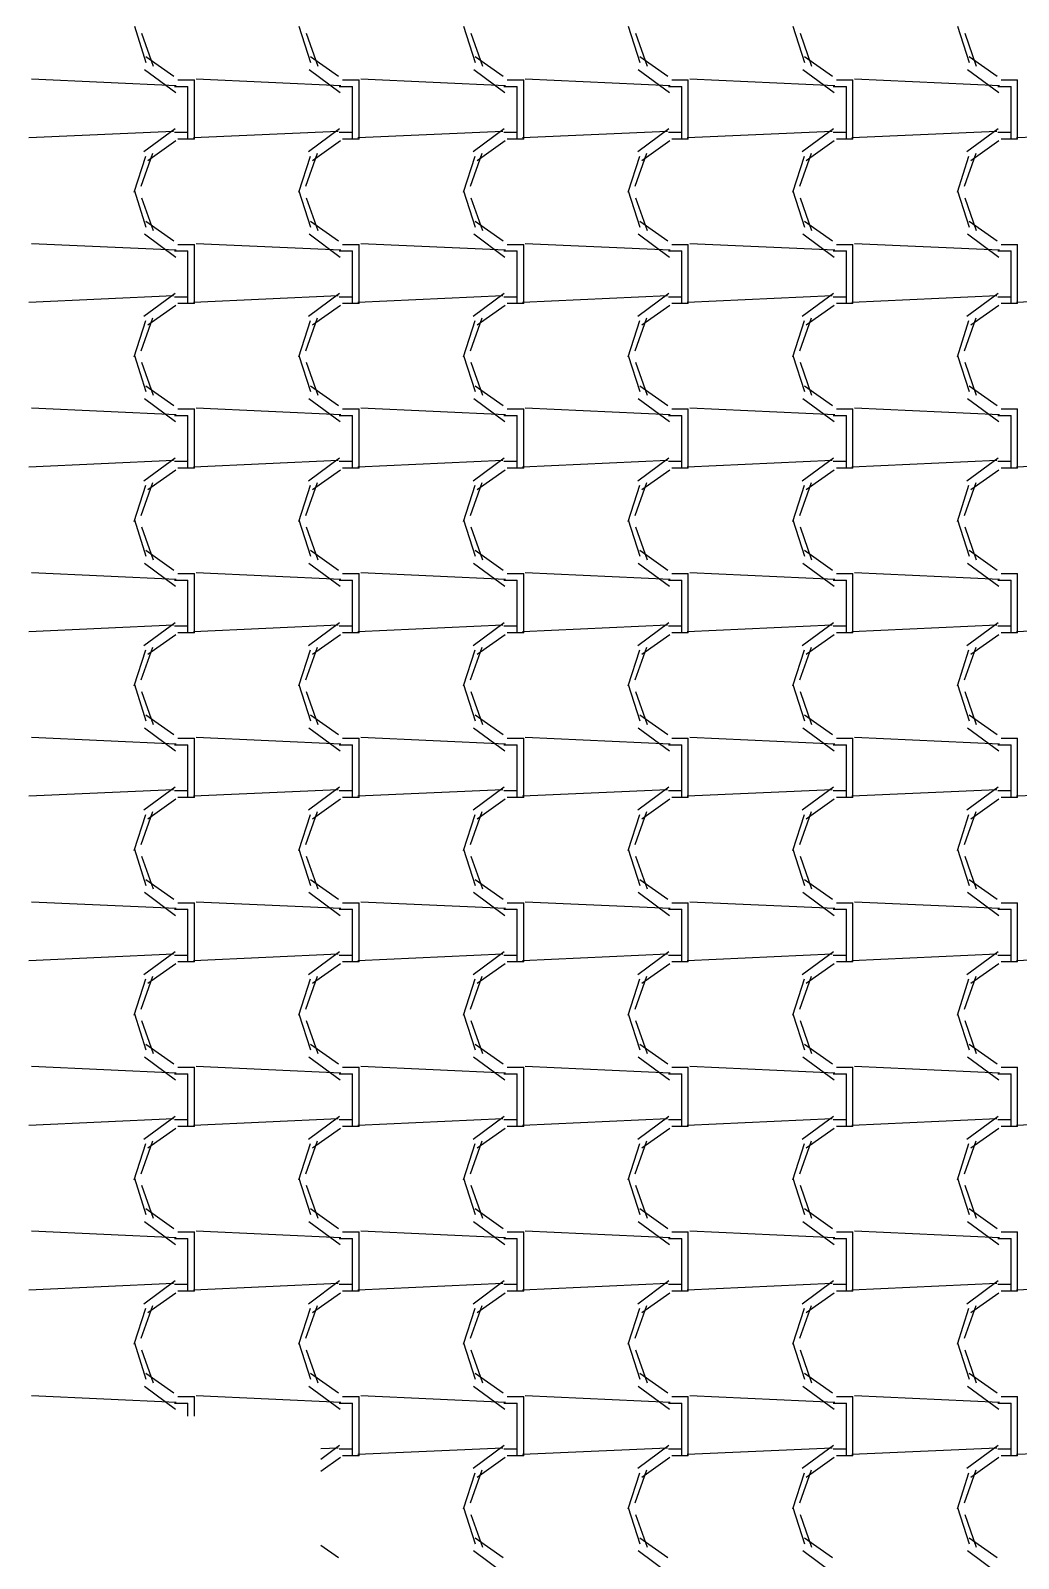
# Model space of a CAD drawing. Header units: millimetres. Extents: x -336 to -33, y -135 to 770.
# Drawn here: x -307.276 to -305.476, y 733.822 to 736.607 of the extents above; entities that cross this region are included whole.
import ezdxf

# ---------------------------------------------------------------- set-up
doc = ezdxf.new("R2010")
doc.units = ezdxf.units.MM
doc.header["$LTSCALE"] = 50
doc.header["$MEASUREMENT"] = 0
doc.layers.add('-HIDRO', color=8, linetype='CONTINUOUS')

msp = doc.modelspace()

# ---------------------------------------------------------------- linework, layer by layer
at = {"layer": '-HIDRO', "linetype": 'Continuous'}
for p, q in [((-307.0868, 736.6146), (-307.0658, 736.5486)), ((-306.7868, 736.6146), (-306.7658, 736.5486)), ((-306.4868, 736.6146), (-306.4658, 736.5486)), ((-306.1868, 736.6146), (-306.1658, 736.5486)), ((-305.8868, 736.6146), (-305.8658, 736.5486)), ((-305.5868, 736.6146), (-305.5658, 736.5486)), ((-307.0737, 736.602), (-307.0527, 736.542)), ((-306.7737, 736.602), (-306.7527, 736.542)), ((-306.4737, 736.602), (-306.4527, 736.542)), ((-306.1737, 736.602), (-306.1527, 736.542)), ((-305.8737, 736.602), (-305.8527, 736.542)), ((-305.5737, 736.602), (-305.5527, 736.542)), ((-307.0657, 736.5593), (-307.0147, 736.5233)), ((-306.7657, 736.5593), (-306.7147, 736.5233)), ((-306.4657, 736.5593), (-306.4147, 736.5233)), ((-306.1657, 736.5593), (-306.1147, 736.5233)), ((-305.8657, 736.5593), (-305.8147, 736.5233)), ((-305.5657, 736.5593), (-305.5147, 736.5233)), ((-307.0685, 736.5359), (-307.0115, 736.4939)), ((-306.7685, 736.5359), (-306.7115, 736.4939)), ((-306.4685, 736.5359), (-306.4115, 736.4939)), ((-306.1685, 736.5359), (-306.1115, 736.4939)), ((-305.8685, 736.5359), (-305.8115, 736.4939)), ((-305.5685, 736.5359), (-305.5115, 736.4939)), ((-307.0104, 736.5061), (-307.2744, 736.5181)), ((-307.0134, 736.5049), (-306.9894, 736.5049)), ((-307.0074, 736.5169), (-306.9774, 736.5169)), ((-306.9894, 736.4209), (-306.9894, 736.5049)), ((-306.9774, 736.4209), (-306.9774, 736.5169)), ((-306.7104, 736.5061), (-306.9744, 736.5181)), ((-306.7134, 736.5049), (-306.6894, 736.5049)), ((-306.7074, 736.5169), (-306.6774, 736.5169)), ((-306.6894, 736.4209), (-306.6894, 736.5049)), ((-306.6774, 736.4209), (-306.6774, 736.5169)), ((-306.4104, 736.5061), (-306.6744, 736.5181)), ((-306.4134, 736.5049), (-306.3894, 736.5049)), ((-306.4074, 736.5169), (-306.3774, 736.5169)), ((-306.3894, 736.4209), (-306.3894, 736.5049)), ((-306.3774, 736.4209), (-306.3774, 736.5169)), ((-306.1104, 736.5061), (-306.3744, 736.5181)), ((-306.1134, 736.5049), (-306.0894, 736.5049)), ((-306.1074, 736.5169), (-306.0774, 736.5169)), ((-306.0894, 736.4209), (-306.0894, 736.5049)), ((-306.0774, 736.4209), (-306.0774, 736.5169)), ((-305.8104, 736.5061), (-306.0744, 736.5181)), ((-305.8134, 736.5049), (-305.7894, 736.5049)), ((-305.8074, 736.5169), (-305.7774, 736.5169)), ((-305.7894, 736.4209), (-305.7894, 736.5049)), ((-305.7774, 736.4209), (-305.7774, 736.5169)), ((-305.5104, 736.5061), (-305.7744, 736.5181)), ((-305.5134, 736.5049), (-305.4894, 736.5049)), ((-305.5074, 736.5169), (-305.4774, 736.5169)), ((-305.4894, 736.4209), (-305.4894, 736.5049)), ((-305.4774, 736.4209), (-305.4774, 736.5169)), ((-307.0153, 736.4229), (-307.2793, 736.4109)), ((-307.0127, 736.4274), (-307.0697, 736.3854)), ((-306.9894, 736.4209), (-307.0134, 736.4209)), ((-306.9894, 736.4089), (-306.9894, 736.4209)), ((-306.7153, 736.4229), (-306.9793, 736.4109)), ((-306.9774, 736.4089), (-306.9774, 736.4209)), ((-306.7127, 736.4274), (-306.7697, 736.3854)), ((-306.6894, 736.4209), (-306.7134, 736.4209)), ((-306.6894, 736.4089), (-306.6894, 736.4209)), ((-306.4153, 736.4229), (-306.6793, 736.4109)), ((-306.6774, 736.4089), (-306.6774, 736.4209)), ((-306.4127, 736.4274), (-306.4697, 736.3854)), ((-306.3894, 736.4209), (-306.4134, 736.4209)), ((-306.3894, 736.4089), (-306.3894, 736.4209)), ((-306.1153, 736.4229), (-306.3793, 736.4109)), ((-306.3774, 736.4089), (-306.3774, 736.4209)), ((-306.1127, 736.4274), (-306.1697, 736.3854)), ((-306.0894, 736.4209), (-306.1134, 736.4209)), ((-306.0894, 736.4089), (-306.0894, 736.4209)), ((-305.8153, 736.4229), (-306.0793, 736.4109)), ((-306.0774, 736.4089), (-306.0774, 736.4209)), ((-305.8127, 736.4274), (-305.8697, 736.3854)), ((-305.7894, 736.4209), (-305.8134, 736.4209)), ((-305.7894, 736.4089), (-305.7894, 736.4209)), ((-305.5153, 736.4229), (-305.7793, 736.4109)), ((-305.7774, 736.4089), (-305.7774, 736.4209)), ((-305.5127, 736.4274), (-305.5697, 736.3854)), ((-305.4894, 736.4209), (-305.5134, 736.4209)), ((-305.4894, 736.4089), (-305.4894, 736.4209)), ((-305.2153, 736.4229), (-305.4793, 736.4109)), ((-305.4774, 736.4089), (-305.4774, 736.4209)), ((-307.0114, 736.4055), (-307.0624, 736.3695)), ((-306.9774, 736.4089), (-307.0074, 736.4089)), ((-306.7114, 736.4055), (-306.7624, 736.3695)), ((-306.6774, 736.4089), (-306.7074, 736.4089)), ((-306.4114, 736.4055), (-306.4624, 736.3695)), ((-306.3774, 736.4089), (-306.4074, 736.4089)), ((-306.1114, 736.4055), (-306.1624, 736.3695)), ((-306.0774, 736.4089), (-306.1074, 736.4089)), ((-305.8114, 736.4055), (-305.8624, 736.3695)), ((-305.7774, 736.4089), (-305.8074, 736.4089)), ((-305.5114, 736.4055), (-305.5624, 736.3695)), ((-305.4774, 736.4089), (-305.5074, 736.4089)), ((-307.0666, 736.3774), (-307.0876, 736.3114)), ((-307.0538, 736.3824), (-307.0748, 736.3224)), ((-306.7666, 736.3774), (-306.7876, 736.3114)), ((-306.7538, 736.3824), (-306.7748, 736.3224)), ((-306.4666, 736.3774), (-306.4876, 736.3114)), ((-306.4538, 736.3824), (-306.4748, 736.3224)), ((-306.1666, 736.3774), (-306.1876, 736.3114)), ((-306.1538, 736.3824), (-306.1748, 736.3224)), ((-305.8666, 736.3774), (-305.8876, 736.3114)), ((-305.8538, 736.3824), (-305.8748, 736.3224)), ((-305.5666, 736.3774), (-305.5876, 736.3114)), ((-305.5538, 736.3824), (-305.5748, 736.3224)), ((-307.0868, 736.3146), (-307.0658, 736.2486)), ((-306.7868, 736.3146), (-306.7658, 736.2486)), ((-306.4868, 736.3146), (-306.4658, 736.2486)), ((-306.1868, 736.3146), (-306.1658, 736.2486)), ((-305.8868, 736.3146), (-305.8658, 736.2486)), ((-305.5868, 736.3146), (-305.5658, 736.2486)), ((-307.0737, 736.302), (-307.0527, 736.242)), ((-306.7737, 736.302), (-306.7527, 736.242)), ((-306.4737, 736.302), (-306.4527, 736.242)), ((-306.1737, 736.302), (-306.1527, 736.242)), ((-305.8737, 736.302), (-305.8527, 736.242)), ((-305.5737, 736.302), (-305.5527, 736.242)), ((-307.0657, 736.2593), (-307.0147, 736.2233)), ((-306.7657, 736.2593), (-306.7147, 736.2233)), ((-306.4657, 736.2593), (-306.4147, 736.2233)), ((-306.1657, 736.2593), (-306.1147, 736.2233)), ((-305.8657, 736.2593), (-305.8147, 736.2233)), ((-305.5657, 736.2593), (-305.5147, 736.2233)), ((-307.0685, 736.2359), (-307.0115, 736.1939)), ((-306.7685, 736.2359), (-306.7115, 736.1939)), ((-306.4685, 736.2359), (-306.4115, 736.1939)), ((-306.1685, 736.2359), (-306.1115, 736.1939)), ((-305.8685, 736.2359), (-305.8115, 736.1939)), ((-305.5685, 736.2359), (-305.5115, 736.1939)), ((-307.0104, 736.2061), (-307.2744, 736.2181)), ((-307.0134, 736.2049), (-306.9894, 736.2049)), ((-307.0074, 736.2169), (-306.9774, 736.2169)), ((-306.9894, 736.1209), (-306.9894, 736.2049)), ((-306.9774, 736.1209), (-306.9774, 736.2169)), ((-306.7104, 736.2061), (-306.9744, 736.2181)), ((-306.7134, 736.2049), (-306.6894, 736.2049)), ((-306.7074, 736.2169), (-306.6774, 736.2169)), ((-306.6894, 736.1209), (-306.6894, 736.2049)), ((-306.6774, 736.1209), (-306.6774, 736.2169)), ((-306.4104, 736.2061), (-306.6744, 736.2181)), ((-306.4134, 736.2049), (-306.3894, 736.2049)), ((-306.4074, 736.2169), (-306.3774, 736.2169)), ((-306.3894, 736.1209), (-306.3894, 736.2049)), ((-306.3774, 736.1209), (-306.3774, 736.2169)), ((-306.1104, 736.2061), (-306.3744, 736.2181)), ((-306.1134, 736.2049), (-306.0894, 736.2049)), ((-306.1074, 736.2169), (-306.0774, 736.2169)), ((-306.0894, 736.1209), (-306.0894, 736.2049)), ((-306.0774, 736.1209), (-306.0774, 736.2169)), ((-305.8104, 736.2061), (-306.0744, 736.2181)), ((-305.8134, 736.2049), (-305.7894, 736.2049)), ((-305.8074, 736.2169), (-305.7774, 736.2169)), ((-305.7894, 736.1209), (-305.7894, 736.2049)), ((-305.7774, 736.1209), (-305.7774, 736.2169)), ((-305.5104, 736.2061), (-305.7744, 736.2181)), ((-305.5134, 736.2049), (-305.4894, 736.2049)), ((-305.5074, 736.2169), (-305.4774, 736.2169)), ((-305.4894, 736.1209), (-305.4894, 736.2049)), ((-305.4774, 736.1209), (-305.4774, 736.2169)), ((-307.0153, 736.1229), (-307.2793, 736.1109)), ((-307.0127, 736.1274), (-307.0697, 736.0854)), ((-306.9894, 736.1209), (-307.0134, 736.1209)), ((-306.9774, 736.1089), (-307.0074, 736.1089)), ((-306.9894, 736.1089), (-306.9894, 736.1209)), ((-306.7153, 736.1229), (-306.9793, 736.1109)), ((-306.9774, 736.1089), (-306.9774, 736.1209)), ((-306.7127, 736.1274), (-306.7697, 736.0854)), ((-306.6894, 736.1209), (-306.7134, 736.1209)), ((-306.6774, 736.1089), (-306.7074, 736.1089)), ((-306.6894, 736.1089), (-306.6894, 736.1209)), ((-306.4153, 736.1229), (-306.6793, 736.1109)), ((-306.6774, 736.1089), (-306.6774, 736.1209)), ((-306.4127, 736.1274), (-306.4697, 736.0854)), ((-306.3894, 736.1209), (-306.4134, 736.1209)), ((-306.3774, 736.1089), (-306.4074, 736.1089)), ((-306.3894, 736.1089), (-306.3894, 736.1209)), ((-306.1153, 736.1229), (-306.3793, 736.1109)), ((-306.3774, 736.1089), (-306.3774, 736.1209)), ((-306.1127, 736.1274), (-306.1697, 736.0854)), ((-306.0894, 736.1209), (-306.1134, 736.1209)), ((-306.0774, 736.1089), (-306.1074, 736.1089)), ((-306.0894, 736.1089), (-306.0894, 736.1209)), ((-305.8153, 736.1229), (-306.0793, 736.1109)), ((-306.0774, 736.1089), (-306.0774, 736.1209)), ((-305.8127, 736.1274), (-305.8697, 736.0854)), ((-305.7894, 736.1209), (-305.8134, 736.1209)), ((-305.7774, 736.1089), (-305.8074, 736.1089)), ((-305.7894, 736.1089), (-305.7894, 736.1209)), ((-305.5153, 736.1229), (-305.7793, 736.1109)), ((-305.7774, 736.1089), (-305.7774, 736.1209)), ((-305.5127, 736.1274), (-305.5697, 736.0854)), ((-305.4894, 736.1209), (-305.5134, 736.1209)), ((-305.4774, 736.1089), (-305.5074, 736.1089)), ((-305.4894, 736.1089), (-305.4894, 736.1209)), ((-305.2153, 736.1229), (-305.4793, 736.1109)), ((-305.4774, 736.1089), (-305.4774, 736.1209)), ((-307.0538, 736.0824), (-307.0748, 736.0224)), ((-307.0114, 736.1055), (-307.0624, 736.0695)), ((-306.7538, 736.0824), (-306.7748, 736.0224)), ((-306.7114, 736.1055), (-306.7624, 736.0695)), ((-306.4538, 736.0824), (-306.4748, 736.0224)), ((-306.4114, 736.1055), (-306.4624, 736.0695)), ((-306.1538, 736.0824), (-306.1748, 736.0224)), ((-306.1114, 736.1055), (-306.1624, 736.0695)), ((-305.8538, 736.0824), (-305.8748, 736.0224)), ((-305.8114, 736.1055), (-305.8624, 736.0695)), ((-305.5538, 736.0824), (-305.5748, 736.0224)), ((-305.5114, 736.1055), (-305.5624, 736.0695)), ((-307.0666, 736.0774), (-307.0876, 736.0114)), ((-306.7666, 736.0774), (-306.7876, 736.0114)), ((-306.4666, 736.0774), (-306.4876, 736.0114)), ((-306.1666, 736.0774), (-306.1876, 736.0114)), ((-305.8666, 736.0774), (-305.8876, 736.0114)), ((-305.5666, 736.0774), (-305.5876, 736.0114)), ((-307.0868, 736.0146), (-307.0658, 735.9486)), ((-307.0737, 736.002), (-307.0527, 735.942)), ((-306.7868, 736.0146), (-306.7658, 735.9486)), ((-306.7737, 736.002), (-306.7527, 735.942)), ((-306.4868, 736.0146), (-306.4658, 735.9486)), ((-306.4737, 736.002), (-306.4527, 735.942)), ((-306.1868, 736.0146), (-306.1658, 735.9486)), ((-306.1737, 736.002), (-306.1527, 735.942)), ((-305.8868, 736.0146), (-305.8658, 735.9486)), ((-305.8737, 736.002), (-305.8527, 735.942)), ((-305.5868, 736.0146), (-305.5658, 735.9486)), ((-305.5737, 736.002), (-305.5527, 735.942)), ((-307.0657, 735.9593), (-307.0147, 735.9233)), ((-306.7657, 735.9593), (-306.7147, 735.9233)), ((-306.4657, 735.9593), (-306.4147, 735.9233)), ((-306.1657, 735.9593), (-306.1147, 735.9233)), ((-305.8657, 735.9593), (-305.8147, 735.9233)), ((-305.5657, 735.9593), (-305.5147, 735.9233)), ((-307.0104, 735.9061), (-307.2744, 735.9181)), ((-307.0686, 735.9359), (-307.0116, 735.8939)), ((-307.0074, 735.9169), (-306.9774, 735.9169)), ((-306.9774, 735.8209), (-306.9774, 735.9169)), ((-306.7104, 735.9061), (-306.9744, 735.9181)), ((-306.7686, 735.9359), (-306.7116, 735.8939)), ((-306.7074, 735.9169), (-306.6774, 735.9169)), ((-306.6774, 735.8209), (-306.6774, 735.9169)), ((-306.4104, 735.9061), (-306.6744, 735.9181)), ((-306.4685, 735.9359), (-306.4115, 735.8939)), ((-306.4074, 735.9169), (-306.3774, 735.9169)), ((-306.3774, 735.8209), (-306.3774, 735.9169)), ((-306.1104, 735.9061), (-306.3744, 735.9181)), ((-306.1685, 735.9359), (-306.1115, 735.8939)), ((-306.1074, 735.9169), (-306.0774, 735.9169)), ((-306.0774, 735.8209), (-306.0774, 735.9169)), ((-305.8104, 735.9061), (-306.0744, 735.9181)), ((-305.8685, 735.9359), (-305.8115, 735.8939)), ((-305.8074, 735.9169), (-305.7774, 735.9169)), ((-305.7774, 735.8209), (-305.7774, 735.9169)), ((-305.5104, 735.9061), (-305.7744, 735.9181)), ((-305.5685, 735.9359), (-305.5115, 735.8939)), ((-305.5074, 735.9169), (-305.4774, 735.9169)), ((-305.4774, 735.8209), (-305.4774, 735.9169)), ((-307.0134, 735.9049), (-306.9894, 735.9049)), ((-306.9894, 735.8209), (-306.9894, 735.9049)), ((-306.7134, 735.9049), (-306.6894, 735.9049)), ((-306.6894, 735.8209), (-306.6894, 735.9049)), ((-306.4134, 735.9049), (-306.3894, 735.9049)), ((-306.3894, 735.8209), (-306.3894, 735.9049)), ((-306.1134, 735.9049), (-306.0894, 735.9049)), ((-306.0894, 735.8209), (-306.0894, 735.9049)), ((-305.8134, 735.9049), (-305.7894, 735.9049)), ((-305.7894, 735.8209), (-305.7894, 735.9049)), ((-305.5134, 735.9049), (-305.4894, 735.9049)), ((-305.4894, 735.8209), (-305.4894, 735.9049)), ((-307.0153, 735.8229), (-307.2793, 735.8109)), ((-307.0127, 735.8274), (-307.0697, 735.7854)), ((-307.0114, 735.8055), (-307.0624, 735.7695)), ((-306.9894, 735.8209), (-307.0134, 735.8209)), ((-306.9774, 735.8089), (-307.0074, 735.8089)), ((-306.9894, 735.8089), (-306.9894, 735.8209)), ((-306.7153, 735.8229), (-306.9793, 735.8109)), ((-306.9774, 735.8089), (-306.9774, 735.8209)), ((-306.7127, 735.8274), (-306.7697, 735.7854)), ((-306.7114, 735.8055), (-306.7624, 735.7695)), ((-306.6894, 735.8209), (-306.7134, 735.8209)), ((-306.6774, 735.8089), (-306.7074, 735.8089)), ((-306.6894, 735.8089), (-306.6894, 735.8209)), ((-306.4153, 735.8229), (-306.6793, 735.8109)), ((-306.6774, 735.8089), (-306.6774, 735.8209)), ((-306.4127, 735.8274), (-306.4697, 735.7854)), ((-306.4114, 735.8055), (-306.4624, 735.7695)), ((-306.3894, 735.8209), (-306.4134, 735.8209)), ((-306.3774, 735.8089), (-306.4074, 735.8089)), ((-306.3894, 735.8089), (-306.3894, 735.8209)), ((-306.1153, 735.8229), (-306.3793, 735.8109)), ((-306.3774, 735.8089), (-306.3774, 735.8209)), ((-306.1127, 735.8274), (-306.1697, 735.7854)), ((-306.1114, 735.8055), (-306.1624, 735.7695)), ((-306.0894, 735.8209), (-306.1134, 735.8209)), ((-306.0774, 735.8089), (-306.1074, 735.8089)), ((-306.0894, 735.8089), (-306.0894, 735.8209)), ((-305.8153, 735.8229), (-306.0793, 735.8109)), ((-306.0774, 735.8089), (-306.0774, 735.8209)), ((-305.8127, 735.8274), (-305.8697, 735.7854)), ((-305.8114, 735.8055), (-305.8624, 735.7695)), ((-305.7894, 735.8209), (-305.8134, 735.8209)), ((-305.7774, 735.8089), (-305.8074, 735.8089)), ((-305.7894, 735.8089), (-305.7894, 735.8209)), ((-305.5153, 735.8229), (-305.7793, 735.8109)), ((-305.7774, 735.8089), (-305.7774, 735.8209)), ((-305.5127, 735.8274), (-305.5697, 735.7854)), ((-305.5114, 735.8055), (-305.5624, 735.7695)), ((-305.4894, 735.8209), (-305.5134, 735.8209)), ((-305.4774, 735.8089), (-305.5074, 735.8089)), ((-305.4894, 735.8089), (-305.4894, 735.8209)), ((-305.2153, 735.8229), (-305.4793, 735.8109)), ((-305.4774, 735.8089), (-305.4774, 735.8209)), ((-307.0666, 735.7774), (-307.0876, 735.7114)), ((-307.0538, 735.7824), (-307.0748, 735.7224)), ((-306.7666, 735.7774), (-306.7876, 735.7114)), ((-306.7538, 735.7824), (-306.7748, 735.7224)), ((-306.4666, 735.7774), (-306.4876, 735.7114)), ((-306.4538, 735.7824), (-306.4748, 735.7224)), ((-306.1666, 735.7774), (-306.1876, 735.7114)), ((-306.1538, 735.7824), (-306.1748, 735.7224)), ((-305.8666, 735.7774), (-305.8876, 735.7114)), ((-305.8538, 735.7824), (-305.8748, 735.7224)), ((-305.5666, 735.7774), (-305.5876, 735.7114)), ((-305.5538, 735.7824), (-305.5748, 735.7224)), ((-307.0868, 735.7146), (-307.0658, 735.6486)), ((-307.0737, 735.702), (-307.0527, 735.642)), ((-306.7868, 735.7146), (-306.7658, 735.6486)), ((-306.7737, 735.702), (-306.7527, 735.642)), ((-306.4868, 735.7146), (-306.4658, 735.6486)), ((-306.4737, 735.702), (-306.4527, 735.642)), ((-306.1868, 735.7146), (-306.1658, 735.6486)), ((-306.1737, 735.702), (-306.1527, 735.642)), ((-305.8868, 735.7146), (-305.8658, 735.6486)), ((-305.8737, 735.702), (-305.8527, 735.642)), ((-305.5868, 735.7146), (-305.5658, 735.6486)), ((-305.5737, 735.702), (-305.5527, 735.642)), ((-307.0686, 735.6359), (-307.0116, 735.5939)), ((-307.0657, 735.6593), (-307.0147, 735.6233)), ((-306.7686, 735.6359), (-306.7116, 735.5939)), ((-306.7657, 735.6593), (-306.7147, 735.6233)), ((-306.4686, 735.6359), (-306.4116, 735.5939)), ((-306.4657, 735.6593), (-306.4147, 735.6233)), ((-306.1686, 735.6359), (-306.1116, 735.5939)), ((-306.1657, 735.6593), (-306.1147, 735.6233)), ((-305.8686, 735.6359), (-305.8116, 735.5939)), ((-305.8657, 735.6593), (-305.8147, 735.6233)), ((-305.5686, 735.6359), (-305.5116, 735.5939)), ((-305.5657, 735.6593), (-305.5147, 735.6233)), ((-307.0104, 735.6061), (-307.2744, 735.6181)), ((-307.0074, 735.6169), (-306.9774, 735.6169)), ((-306.9774, 735.5209), (-306.9774, 735.6169)), ((-306.7104, 735.6061), (-306.9744, 735.6181)), ((-306.7074, 735.6169), (-306.6774, 735.6169)), ((-306.6774, 735.5209), (-306.6774, 735.6169)), ((-306.4104, 735.6061), (-306.6744, 735.6181)), ((-306.4074, 735.6169), (-306.3774, 735.6169)), ((-306.3774, 735.5209), (-306.3774, 735.6169)), ((-306.1104, 735.6061), (-306.3744, 735.6181)), ((-306.1074, 735.6169), (-306.0774, 735.6169)), ((-306.0774, 735.5209), (-306.0774, 735.6169)), ((-305.8104, 735.6061), (-306.0744, 735.6181)), ((-305.8074, 735.6169), (-305.7774, 735.6169)), ((-305.7774, 735.5209), (-305.7774, 735.6169)), ((-305.5104, 735.6061), (-305.7744, 735.6181)), ((-305.5074, 735.6169), (-305.4774, 735.6169)), ((-305.4774, 735.5209), (-305.4774, 735.6169)), ((-307.0134, 735.6049), (-306.9894, 735.6049)), ((-306.9894, 735.5209), (-306.9894, 735.6049)), ((-306.7134, 735.6049), (-306.6894, 735.6049)), ((-306.6894, 735.5209), (-306.6894, 735.6049)), ((-306.4134, 735.6049), (-306.3894, 735.6049)), ((-306.3894, 735.5209), (-306.3894, 735.6049)), ((-306.1134, 735.6049), (-306.0894, 735.6049)), ((-306.0894, 735.5209), (-306.0894, 735.6049)), ((-305.8134, 735.6049), (-305.7894, 735.6049)), ((-305.7894, 735.5209), (-305.7894, 735.6049)), ((-305.5134, 735.6049), (-305.4894, 735.6049)), ((-305.4894, 735.5209), (-305.4894, 735.6049)), ((-307.0127, 735.5274), (-307.0697, 735.4854)), ((-306.7127, 735.5274), (-306.7697, 735.4854)), ((-306.4127, 735.5274), (-306.4697, 735.4854)), ((-306.1127, 735.5274), (-306.1697, 735.4854)), ((-305.8127, 735.5274), (-305.8697, 735.4854)), ((-305.5127, 735.5274), (-305.5697, 735.4854)), ((-307.0153, 735.5229), (-307.2793, 735.5109)), ((-307.0114, 735.5055), (-307.0624, 735.4695)), ((-306.9894, 735.5209), (-307.0134, 735.5209)), ((-306.9774, 735.5089), (-307.0074, 735.5089)), ((-306.9894, 735.5089), (-306.9894, 735.5209)), ((-306.7153, 735.5229), (-306.9793, 735.5109)), ((-306.9774, 735.5089), (-306.9774, 735.5209)), ((-306.7114, 735.5055), (-306.7624, 735.4695)), ((-306.6894, 735.5209), (-306.7134, 735.5209)), ((-306.6774, 735.5089), (-306.7074, 735.5089)), ((-306.6894, 735.5089), (-306.6894, 735.5209)), ((-306.4153, 735.5229), (-306.6793, 735.5109)), ((-306.6774, 735.5089), (-306.6774, 735.5209)), ((-306.4114, 735.5055), (-306.4624, 735.4695)), ((-306.3894, 735.5209), (-306.4134, 735.5209)), ((-306.3774, 735.5089), (-306.4074, 735.5089)), ((-306.3894, 735.5089), (-306.3894, 735.5209)), ((-306.1153, 735.5229), (-306.3793, 735.5109)), ((-306.3774, 735.5089), (-306.3774, 735.5209)), ((-306.1114, 735.5055), (-306.1624, 735.4695)), ((-306.0894, 735.5209), (-306.1134, 735.5209)), ((-306.0774, 735.5089), (-306.1074, 735.5089)), ((-306.0894, 735.5089), (-306.0894, 735.5209)), ((-305.8153, 735.5229), (-306.0793, 735.5109)), ((-306.0774, 735.5089), (-306.0774, 735.5209)), ((-305.8114, 735.5055), (-305.8624, 735.4695)), ((-305.7894, 735.5209), (-305.8134, 735.5209)), ((-305.7774, 735.5089), (-305.8074, 735.5089)), ((-305.7894, 735.5089), (-305.7894, 735.5209)), ((-305.5153, 735.5229), (-305.7793, 735.5109)), ((-305.7774, 735.5089), (-305.7774, 735.5209)), ((-305.5114, 735.5055), (-305.5624, 735.4695)), ((-305.4894, 735.5209), (-305.5134, 735.5209)), ((-305.4774, 735.5089), (-305.5074, 735.5089)), ((-305.4894, 735.5089), (-305.4894, 735.5209)), ((-305.2153, 735.5229), (-305.4793, 735.5109)), ((-305.4774, 735.5089), (-305.4774, 735.5209)), ((-307.0666, 735.4774), (-307.0876, 735.4114)), ((-307.0538, 735.4824), (-307.0748, 735.4224)), ((-306.7666, 735.4774), (-306.7876, 735.4114)), ((-306.7538, 735.4824), (-306.7748, 735.4224)), ((-306.4666, 735.4774), (-306.4876, 735.4114)), ((-306.4538, 735.4824), (-306.4748, 735.4224)), ((-306.1666, 735.4774), (-306.1876, 735.4114)), ((-306.1538, 735.4824), (-306.1748, 735.4224)), ((-305.8666, 735.4774), (-305.8876, 735.4114)), ((-305.8538, 735.4824), (-305.8748, 735.4224)), ((-305.5666, 735.4774), (-305.5876, 735.4114)), ((-305.5538, 735.4824), (-305.5748, 735.4224)), ((-307.0868, 735.4146), (-307.0658, 735.3486)), ((-306.7868, 735.4146), (-306.7658, 735.3486)), ((-306.4868, 735.4146), (-306.4658, 735.3486)), ((-306.1868, 735.4146), (-306.1658, 735.3486)), ((-305.8868, 735.4146), (-305.8658, 735.3486)), ((-305.5868, 735.4146), (-305.5658, 735.3486)), ((-307.0737, 735.402), (-307.0527, 735.342)), ((-306.7737, 735.402), (-306.7527, 735.342)), ((-306.4737, 735.402), (-306.4527, 735.342)), ((-306.1737, 735.402), (-306.1527, 735.342)), ((-305.8737, 735.402), (-305.8527, 735.342)), ((-305.5737, 735.402), (-305.5527, 735.342)), ((-307.0657, 735.3593), (-307.0147, 735.3233)), ((-306.7657, 735.3593), (-306.7147, 735.3233)), ((-306.4657, 735.3593), (-306.4147, 735.3233)), ((-306.1657, 735.3593), (-306.1147, 735.3233)), ((-305.8657, 735.3593), (-305.8147, 735.3233)), ((-305.5657, 735.3593), (-305.5147, 735.3233)), ((-307.0686, 735.3359), (-307.0116, 735.2939)), ((-306.7686, 735.3359), (-306.7116, 735.2939)), ((-306.4686, 735.3359), (-306.4116, 735.2939)), ((-306.1686, 735.3359), (-306.1116, 735.2939)), ((-305.8686, 735.3359), (-305.8116, 735.2939)), ((-305.5686, 735.3359), (-305.5116, 735.2939)), ((-307.0104, 735.3061), (-307.2744, 735.3181)), ((-307.0134, 735.3049), (-306.9894, 735.3049)), ((-307.0074, 735.3169), (-306.9774, 735.3169)), ((-306.9894, 735.2209), (-306.9894, 735.3049)), ((-306.9774, 735.2209), (-306.9774, 735.3169)), ((-306.7104, 735.3061), (-306.9744, 735.3181)), ((-306.7134, 735.3049), (-306.6894, 735.3049)), ((-306.7074, 735.3169), (-306.6774, 735.3169)), ((-306.6894, 735.2209), (-306.6894, 735.3049)), ((-306.6774, 735.2209), (-306.6774, 735.3169)), ((-306.4104, 735.3061), (-306.6744, 735.3181)), ((-306.4134, 735.3049), (-306.3894, 735.3049)), ((-306.4074, 735.3169), (-306.3774, 735.3169)), ((-306.3894, 735.2209), (-306.3894, 735.3049)), ((-306.3774, 735.2209), (-306.3774, 735.3169)), ((-306.1104, 735.3061), (-306.3744, 735.3181)), ((-306.1134, 735.3049), (-306.0894, 735.3049)), ((-306.1074, 735.3169), (-306.0774, 735.3169)), ((-306.0894, 735.2209), (-306.0894, 735.3049)), ((-306.0774, 735.2209), (-306.0774, 735.3169)), ((-305.8104, 735.3061), (-306.0744, 735.3181)), ((-305.8134, 735.3049), (-305.7894, 735.3049)), ((-305.8074, 735.3169), (-305.7774, 735.3169)), ((-305.7894, 735.2209), (-305.7894, 735.3049)), ((-305.7774, 735.2209), (-305.7774, 735.3169)), ((-305.5104, 735.3061), (-305.7744, 735.3181)), ((-305.5134, 735.3049), (-305.4894, 735.3049)), ((-305.5074, 735.3169), (-305.4774, 735.3169)), ((-305.4894, 735.2209), (-305.4894, 735.3049)), ((-305.4774, 735.2209), (-305.4774, 735.3169)), ((-307.0153, 735.2229), (-307.2793, 735.2109)), ((-307.0127, 735.2274), (-307.0697, 735.1854)), ((-306.9894, 735.2209), (-307.0134, 735.2209)), ((-306.9894, 735.2089), (-306.9894, 735.2209)), ((-306.7153, 735.2229), (-306.9793, 735.2109)), ((-306.9774, 735.2089), (-306.9774, 735.2209)), ((-306.7127, 735.2274), (-306.7697, 735.1854)), ((-306.6894, 735.2209), (-306.7134, 735.2209)), ((-306.6894, 735.2089), (-306.6894, 735.2209)), ((-306.4153, 735.2229), (-306.6793, 735.2109)), ((-306.6774, 735.2089), (-306.6774, 735.2209)), ((-306.4127, 735.2274), (-306.4697, 735.1854)), ((-306.3894, 735.2209), (-306.4134, 735.2209)), ((-306.3894, 735.2089), (-306.3894, 735.2209)), ((-306.1153, 735.2229), (-306.3793, 735.2109)), ((-306.3774, 735.2089), (-306.3774, 735.2209)), ((-306.1127, 735.2274), (-306.1697, 735.1854)), ((-306.0894, 735.2209), (-306.1134, 735.2209)), ((-306.0894, 735.2089), (-306.0894, 735.2209)), ((-305.8153, 735.2229), (-306.0793, 735.2109)), ((-306.0774, 735.2089), (-306.0774, 735.2209)), ((-305.8127, 735.2274), (-305.8697, 735.1854)), ((-305.7894, 735.2209), (-305.8134, 735.2209)), ((-305.7894, 735.2089), (-305.7894, 735.2209)), ((-305.5153, 735.2229), (-305.7793, 735.2109)), ((-305.7774, 735.2089), (-305.7774, 735.2209)), ((-305.5127, 735.2274), (-305.5697, 735.1854)), ((-305.4894, 735.2209), (-305.5134, 735.2209)), ((-305.4894, 735.2089), (-305.4894, 735.2209)), ((-305.2153, 735.2229), (-305.4793, 735.2109)), ((-305.4774, 735.2089), (-305.4774, 735.2209)), ((-307.0114, 735.2055), (-307.0624, 735.1695)), ((-306.9774, 735.2089), (-307.0074, 735.2089)), ((-306.7114, 735.2055), (-306.7624, 735.1695)), ((-306.6774, 735.2089), (-306.7074, 735.2089)), ((-306.4114, 735.2055), (-306.4624, 735.1695)), ((-306.3774, 735.2089), (-306.4074, 735.2089)), ((-306.1114, 735.2055), (-306.1624, 735.1695)), ((-306.0774, 735.2089), (-306.1074, 735.2089)), ((-305.8114, 735.2055), (-305.8624, 735.1695)), ((-305.7774, 735.2089), (-305.8074, 735.2089)), ((-305.5114, 735.2055), (-305.5624, 735.1695)), ((-305.4774, 735.2089), (-305.5074, 735.2089)), ((-307.0666, 735.1774), (-307.0876, 735.1114)), ((-307.0538, 735.1824), (-307.0748, 735.1224)), ((-306.7666, 735.1774), (-306.7876, 735.1114)), ((-306.7538, 735.1824), (-306.7748, 735.1224)), ((-306.4666, 735.1774), (-306.4876, 735.1114)), ((-306.4538, 735.1824), (-306.4748, 735.1224)), ((-306.1666, 735.1774), (-306.1876, 735.1114)), ((-306.1538, 735.1824), (-306.1748, 735.1224)), ((-305.8666, 735.1774), (-305.8876, 735.1114)), ((-305.8538, 735.1824), (-305.8748, 735.1224)), ((-305.5666, 735.1774), (-305.5876, 735.1114)), ((-305.5538, 735.1824), (-305.5748, 735.1224)), ((-307.0868, 735.1146), (-307.0658, 735.0486)), ((-306.7868, 735.1146), (-306.7658, 735.0486)), ((-306.4868, 735.1146), (-306.4658, 735.0486)), ((-306.1868, 735.1146), (-306.1658, 735.0486)), ((-305.8868, 735.1146), (-305.8658, 735.0486)), ((-305.5868, 735.1146), (-305.5658, 735.0486)), ((-307.0737, 735.102), (-307.0527, 735.042)), ((-306.7737, 735.102), (-306.7527, 735.042)), ((-306.4737, 735.102), (-306.4527, 735.042)), ((-306.1737, 735.102), (-306.1527, 735.042)), ((-305.8737, 735.102), (-305.8527, 735.042)), ((-305.5737, 735.102), (-305.5527, 735.042)), ((-307.0657, 735.0593), (-307.0147, 735.0233)), ((-306.7657, 735.0593), (-306.7147, 735.0233)), ((-306.4657, 735.0593), (-306.4147, 735.0233)), ((-306.1657, 735.0593), (-306.1147, 735.0233)), ((-305.8657, 735.0593), (-305.8147, 735.0233)), ((-305.5657, 735.0593), (-305.5147, 735.0233)), ((-307.0686, 735.0359), (-307.0116, 734.9939)), ((-306.7686, 735.0359), (-306.7116, 734.9939)), ((-306.4686, 735.0359), (-306.4116, 734.9939)), ((-306.1686, 735.0359), (-306.1116, 734.9939)), ((-305.8686, 735.0359), (-305.8116, 734.9939)), ((-305.5686, 735.0359), (-305.5116, 734.9939)), ((-307.0104, 735.0061), (-307.2744, 735.0181)), ((-307.0134, 735.0049), (-306.9894, 735.0049)), ((-307.0074, 735.0169), (-306.9774, 735.0169)), ((-306.9894, 734.9209), (-306.9894, 735.0049)), ((-306.9774, 734.9209), (-306.9774, 735.0169)), ((-306.7104, 735.0061), (-306.9744, 735.0181)), ((-306.7134, 735.0049), (-306.6894, 735.0049)), ((-306.7074, 735.0169), (-306.6774, 735.0169)), ((-306.6894, 734.9209), (-306.6894, 735.0049)), ((-306.6774, 734.9209), (-306.6774, 735.0169)), ((-306.4104, 735.0061), (-306.6744, 735.0181)), ((-306.4134, 735.0049), (-306.3894, 735.0049)), ((-306.4074, 735.0169), (-306.3774, 735.0169)), ((-306.3894, 734.9209), (-306.3894, 735.0049)), ((-306.3774, 734.9209), (-306.3774, 735.0169)), ((-306.1104, 735.0061), (-306.3744, 735.0181)), ((-306.1134, 735.0049), (-306.0894, 735.0049)), ((-306.1074, 735.0169), (-306.0774, 735.0169)), ((-306.0894, 734.9209), (-306.0894, 735.0049)), ((-306.0774, 734.9209), (-306.0774, 735.0169)), ((-305.8104, 735.0061), (-306.0744, 735.0181)), ((-305.8134, 735.0049), (-305.7894, 735.0049)), ((-305.8074, 735.0169), (-305.7774, 735.0169)), ((-305.7894, 734.9209), (-305.7894, 735.0049)), ((-305.7774, 734.9209), (-305.7774, 735.0169)), ((-305.5104, 735.0061), (-305.7744, 735.0181)), ((-305.5134, 735.0049), (-305.4894, 735.0049)), ((-305.5074, 735.0169), (-305.4774, 735.0169)), ((-305.4894, 734.9209), (-305.4894, 735.0049)), ((-305.4774, 734.9209), (-305.4774, 735.0169)), ((-307.0153, 734.9229), (-307.2793, 734.9109)), ((-307.0127, 734.9274), (-307.0697, 734.8854)), ((-306.9894, 734.9209), (-307.0134, 734.9209)), ((-306.9894, 734.9089), (-306.9894, 734.9209)), ((-306.7153, 734.9229), (-306.9793, 734.9109)), ((-306.9774, 734.9089), (-306.9774, 734.9209)), ((-306.7127, 734.9274), (-306.7697, 734.8854)), ((-306.6894, 734.9209), (-306.7134, 734.9209)), ((-306.6894, 734.9089), (-306.6894, 734.9209)), ((-306.4153, 734.9229), (-306.6793, 734.9109)), ((-306.6774, 734.9089), (-306.6774, 734.9209)), ((-306.4127, 734.9274), (-306.4697, 734.8854)), ((-306.3894, 734.9209), (-306.4134, 734.9209)), ((-306.3894, 734.9089), (-306.3894, 734.9209)), ((-306.1153, 734.9229), (-306.3793, 734.9109)), ((-306.3774, 734.9089), (-306.3774, 734.9209)), ((-306.1127, 734.9274), (-306.1697, 734.8854)), ((-306.0894, 734.9209), (-306.1134, 734.9209)), ((-306.0894, 734.9089), (-306.0894, 734.9209)), ((-305.8153, 734.9229), (-306.0793, 734.9109)), ((-306.0774, 734.9089), (-306.0774, 734.9209)), ((-305.8127, 734.9274), (-305.8697, 734.8854)), ((-305.7894, 734.9209), (-305.8134, 734.9209)), ((-305.7894, 734.9089), (-305.7894, 734.9209)), ((-305.5153, 734.9229), (-305.7793, 734.9109)), ((-305.7774, 734.9089), (-305.7774, 734.9209)), ((-305.5127, 734.9274), (-305.5697, 734.8854)), ((-305.4894, 734.9209), (-305.5134, 734.9209)), ((-305.4894, 734.9089), (-305.4894, 734.9209)), ((-305.2153, 734.9229), (-305.4793, 734.9109)), ((-305.4774, 734.9089), (-305.4774, 734.9209)), ((-307.0114, 734.9055), (-307.0624, 734.8695)), ((-306.9774, 734.9089), (-307.0074, 734.9089)), ((-306.7114, 734.9055), (-306.7624, 734.8695)), ((-306.6774, 734.9089), (-306.7074, 734.9089)), ((-306.4114, 734.9055), (-306.4624, 734.8695)), ((-306.3774, 734.9089), (-306.4074, 734.9089)), ((-306.1114, 734.9055), (-306.1624, 734.8695)), ((-306.0774, 734.9089), (-306.1074, 734.9089)), ((-305.8114, 734.9055), (-305.8624, 734.8695)), ((-305.7774, 734.9089), (-305.8074, 734.9089)), ((-305.5114, 734.9055), (-305.5624, 734.8695)), ((-305.4774, 734.9089), (-305.5074, 734.9089)), ((-307.0666, 734.8774), (-307.0876, 734.8114)), ((-307.0538, 734.8824), (-307.0748, 734.8224)), ((-306.7666, 734.8774), (-306.7876, 734.8114)), ((-306.7538, 734.8824), (-306.7748, 734.8224)), ((-306.4666, 734.8774), (-306.4876, 734.8114)), ((-306.4538, 734.8824), (-306.4748, 734.8224)), ((-306.1666, 734.8774), (-306.1876, 734.8114)), ((-306.1538, 734.8824), (-306.1748, 734.8224)), ((-305.8666, 734.8774), (-305.8876, 734.8114)), ((-305.8538, 734.8824), (-305.8748, 734.8224)), ((-305.5666, 734.8774), (-305.5876, 734.8114)), ((-305.5538, 734.8824), (-305.5748, 734.8224)), ((-307.0868, 734.8146), (-307.0658, 734.7486)), ((-307.0737, 734.802), (-307.0527, 734.742)), ((-306.7868, 734.8146), (-306.7658, 734.7486)), ((-306.7737, 734.802), (-306.7527, 734.742)), ((-306.4868, 734.8146), (-306.4658, 734.7486)), ((-306.4737, 734.802), (-306.4527, 734.742)), ((-306.1868, 734.8146), (-306.1658, 734.7486)), ((-306.1737, 734.802), (-306.1527, 734.742)), ((-305.8868, 734.8146), (-305.8658, 734.7486)), ((-305.8737, 734.802), (-305.8527, 734.742)), ((-305.5868, 734.8146), (-305.5658, 734.7486)), ((-305.5737, 734.802), (-305.5527, 734.742)), ((-307.0657, 734.7593), (-307.0147, 734.7233)), ((-306.7657, 734.7593), (-306.7147, 734.7233)), ((-306.4657, 734.7593), (-306.4147, 734.7233)), ((-306.1657, 734.7593), (-306.1147, 734.7233)), ((-305.8657, 734.7593), (-305.8147, 734.7233)), ((-305.5657, 734.7593), (-305.5147, 734.7233)), ((-307.0104, 734.7061), (-307.2744, 734.7181)), ((-307.0686, 734.7359), (-307.0116, 734.6939)), ((-307.0074, 734.7169), (-306.9774, 734.7169)), ((-306.9774, 734.6209), (-306.9774, 734.7169)), ((-306.7104, 734.7061), (-306.9744, 734.7181)), ((-306.7686, 734.7359), (-306.7116, 734.6939)), ((-306.7074, 734.7169), (-306.6774, 734.7169)), ((-306.6774, 734.6209), (-306.6774, 734.7169)), ((-306.4104, 734.7061), (-306.6744, 734.7181)), ((-306.4686, 734.7359), (-306.4116, 734.6939)), ((-306.4074, 734.7169), (-306.3774, 734.7169)), ((-306.3774, 734.6209), (-306.3774, 734.7169)), ((-306.1104, 734.7061), (-306.3744, 734.7181)), ((-306.1686, 734.7359), (-306.1116, 734.6939)), ((-306.1074, 734.7169), (-306.0774, 734.7169)), ((-306.0774, 734.6209), (-306.0774, 734.7169)), ((-305.8104, 734.7061), (-306.0744, 734.7181)), ((-305.8686, 734.7359), (-305.8116, 734.6939)), ((-305.8074, 734.7169), (-305.7774, 734.7169)), ((-305.7774, 734.6209), (-305.7774, 734.7169)), ((-305.5104, 734.7061), (-305.7744, 734.7181)), ((-305.5686, 734.7359), (-305.5116, 734.6939)), ((-305.5074, 734.7169), (-305.4774, 734.7169)), ((-305.4774, 734.6209), (-305.4774, 734.7169)), ((-307.0134, 734.7049), (-306.9894, 734.7049)), ((-306.9894, 734.6209), (-306.9894, 734.7049)), ((-306.7134, 734.7049), (-306.6894, 734.7049)), ((-306.6894, 734.6209), (-306.6894, 734.7049)), ((-306.4134, 734.7049), (-306.3894, 734.7049)), ((-306.3894, 734.6209), (-306.3894, 734.7049)), ((-306.1134, 734.7049), (-306.0894, 734.7049)), ((-306.0894, 734.6209), (-306.0894, 734.7049)), ((-305.8134, 734.7049), (-305.7894, 734.7049)), ((-305.7894, 734.6209), (-305.7894, 734.7049)), ((-305.5134, 734.7049), (-305.4894, 734.7049)), ((-305.4894, 734.6209), (-305.4894, 734.7049)), ((-307.0153, 734.6229), (-307.2793, 734.6109)), ((-307.0127, 734.6274), (-307.0697, 734.5854)), ((-307.0114, 734.6055), (-307.0624, 734.5695)), ((-306.9894, 734.6209), (-307.0134, 734.6209)), ((-306.9774, 734.6089), (-307.0074, 734.6089)), ((-306.9894, 734.6089), (-306.9894, 734.6209)), ((-306.7153, 734.6229), (-306.9793, 734.6109)), ((-306.9774, 734.6089), (-306.9774, 734.6209)), ((-306.7127, 734.6274), (-306.7697, 734.5854)), ((-306.7114, 734.6055), (-306.7624, 734.5695)), ((-306.6894, 734.6209), (-306.7134, 734.6209)), ((-306.6774, 734.6089), (-306.7074, 734.6089)), ((-306.6894, 734.6089), (-306.6894, 734.6209)), ((-306.4153, 734.6229), (-306.6793, 734.6109)), ((-306.6774, 734.6089), (-306.6774, 734.6209)), ((-306.4127, 734.6274), (-306.4697, 734.5854)), ((-306.4114, 734.6055), (-306.4624, 734.5695)), ((-306.3894, 734.6209), (-306.4134, 734.6209)), ((-306.3774, 734.6089), (-306.4074, 734.6089)), ((-306.3894, 734.6089), (-306.3894, 734.6209)), ((-306.1153, 734.6229), (-306.3793, 734.6109)), ((-306.3774, 734.6089), (-306.3774, 734.6209)), ((-306.1127, 734.6274), (-306.1697, 734.5854)), ((-306.1114, 734.6055), (-306.1624, 734.5695)), ((-306.0894, 734.6209), (-306.1134, 734.6209)), ((-306.0774, 734.6089), (-306.1074, 734.6089)), ((-306.0894, 734.6089), (-306.0894, 734.6209)), ((-305.8153, 734.6229), (-306.0793, 734.6109)), ((-306.0774, 734.6089), (-306.0774, 734.6209)), ((-305.8127, 734.6274), (-305.8697, 734.5854)), ((-305.8114, 734.6055), (-305.8624, 734.5695)), ((-305.7894, 734.6209), (-305.8134, 734.6209)), ((-305.7774, 734.6089), (-305.8074, 734.6089)), ((-305.7894, 734.6089), (-305.7894, 734.6209)), ((-305.5153, 734.6229), (-305.7793, 734.6109)), ((-305.7774, 734.6089), (-305.7774, 734.6209)), ((-305.5127, 734.6274), (-305.5697, 734.5854)), ((-305.5114, 734.6055), (-305.5624, 734.5695)), ((-305.4894, 734.6209), (-305.5134, 734.6209)), ((-305.4774, 734.6089), (-305.5074, 734.6089)), ((-305.4894, 734.6089), (-305.4894, 734.6209)), ((-305.2153, 734.6229), (-305.4793, 734.6109)), ((-305.4774, 734.6089), (-305.4774, 734.6209)), ((-307.0666, 734.5774), (-307.0876, 734.5114)), ((-307.0538, 734.5824), (-307.0748, 734.5224)), ((-306.7666, 734.5774), (-306.7876, 734.5114)), ((-306.7538, 734.5824), (-306.7748, 734.5224)), ((-306.4666, 734.5774), (-306.4876, 734.5114)), ((-306.4538, 734.5824), (-306.4748, 734.5224)), ((-306.1666, 734.5774), (-306.1876, 734.5114)), ((-306.1538, 734.5824), (-306.1748, 734.5224)), ((-305.8666, 734.5774), (-305.8876, 734.5114)), ((-305.8538, 734.5824), (-305.8748, 734.5224)), ((-305.5666, 734.5774), (-305.5876, 734.5114)), ((-305.5538, 734.5824), (-305.5748, 734.5224)), ((-307.0868, 734.5146), (-307.0658, 734.4486)), ((-307.0737, 734.502), (-307.0527, 734.442)), ((-306.7868, 734.5146), (-306.7658, 734.4486)), ((-306.7737, 734.502), (-306.7527, 734.442)), ((-306.4868, 734.5146), (-306.4658, 734.4486)), ((-306.4737, 734.502), (-306.4527, 734.442)), ((-306.1868, 734.5146), (-306.1658, 734.4486)), ((-306.1737, 734.502), (-306.1527, 734.442)), ((-305.8868, 734.5146), (-305.8658, 734.4486)), ((-305.8737, 734.502), (-305.8527, 734.442)), ((-305.5868, 734.5146), (-305.5658, 734.4486)), ((-305.5737, 734.502), (-305.5527, 734.442)), ((-307.0657, 734.4593), (-307.0147, 734.4233)), ((-306.7657, 734.4593), (-306.7147, 734.4233)), ((-306.4657, 734.4593), (-306.4147, 734.4233)), ((-306.1657, 734.4593), (-306.1147, 734.4233)), ((-305.8657, 734.4593), (-305.8147, 734.4233)), ((-305.5657, 734.4593), (-305.5147, 734.4233)), ((-307.0104, 734.4061), (-307.2744, 734.4181)), ((-307.0686, 734.4359), (-307.0116, 734.3939)), ((-307.0074, 734.4169), (-306.9774, 734.4169)), ((-306.9774, 734.3209), (-306.9774, 734.4169)), ((-306.7104, 734.4061), (-306.9744, 734.4181)), ((-306.7686, 734.4359), (-306.7116, 734.3939)), ((-306.7074, 734.4169), (-306.6774, 734.4169)), ((-306.6774, 734.3209), (-306.6774, 734.4169)), ((-306.4104, 734.4061), (-306.6744, 734.4181)), ((-306.4686, 734.4359), (-306.4116, 734.3939)), ((-306.4074, 734.4169), (-306.3774, 734.4169)), ((-306.3774, 734.3209), (-306.3774, 734.4169)), ((-306.1104, 734.4061), (-306.3744, 734.4181)), ((-306.1686, 734.4359), (-306.1116, 734.3939)), ((-306.1074, 734.4169), (-306.0774, 734.4169)), ((-306.0774, 734.3209), (-306.0774, 734.4169)), ((-305.8104, 734.4061), (-306.0744, 734.4181)), ((-305.8686, 734.4359), (-305.8116, 734.3939)), ((-305.8074, 734.4169), (-305.7774, 734.4169)), ((-305.7774, 734.3209), (-305.7774, 734.4169)), ((-305.5104, 734.4061), (-305.7744, 734.4181)), ((-305.5686, 734.4359), (-305.5116, 734.3939)), ((-305.5074, 734.4169), (-305.4774, 734.4169)), ((-305.4774, 734.3209), (-305.4774, 734.4169)), ((-307.0134, 734.4049), (-306.9894, 734.4049)), ((-306.9894, 734.3209), (-306.9894, 734.4049)), ((-306.7134, 734.4049), (-306.6894, 734.4049)), ((-306.6894, 734.3209), (-306.6894, 734.4049)), ((-306.4134, 734.4049), (-306.3894, 734.4049)), ((-306.3894, 734.3209), (-306.3894, 734.4049)), ((-306.1134, 734.4049), (-306.0894, 734.4049)), ((-306.0894, 734.3209), (-306.0894, 734.4049)), ((-305.8134, 734.4049), (-305.7894, 734.4049)), ((-305.7894, 734.3209), (-305.7894, 734.4049)), ((-305.5134, 734.4049), (-305.4894, 734.4049)), ((-305.4894, 734.3209), (-305.4894, 734.4049)), ((-307.0127, 734.3274), (-307.0697, 734.2854)), ((-306.7127, 734.3274), (-306.7697, 734.2854)), ((-306.4127, 734.3274), (-306.4697, 734.2854)), ((-306.1127, 734.3274), (-306.1697, 734.2854)), ((-305.8127, 734.3274), (-305.8697, 734.2854)), ((-305.5127, 734.3274), (-305.5697, 734.2854)), ((-307.0153, 734.3229), (-307.2793, 734.3109)), ((-307.0114, 734.3055), (-307.0624, 734.2695)), ((-306.9894, 734.3209), (-307.0134, 734.3209)), ((-306.9774, 734.3089), (-307.0074, 734.3089)), ((-306.9894, 734.3089), (-306.9894, 734.3209)), ((-306.7153, 734.3229), (-306.9793, 734.3109)), ((-306.9774, 734.3089), (-306.9774, 734.3209)), ((-306.7114, 734.3055), (-306.7624, 734.2695)), ((-306.6894, 734.3209), (-306.7134, 734.3209)), ((-306.6774, 734.3089), (-306.7074, 734.3089)), ((-306.6894, 734.3089), (-306.6894, 734.3209)), ((-306.4153, 734.3229), (-306.6793, 734.3109)), ((-306.6774, 734.3089), (-306.6774, 734.3209)), ((-306.4114, 734.3055), (-306.4624, 734.2695)), ((-306.3894, 734.3209), (-306.4134, 734.3209)), ((-306.3774, 734.3089), (-306.4074, 734.3089)), ((-306.3894, 734.3089), (-306.3894, 734.3209)), ((-306.1153, 734.3229), (-306.3793, 734.3109)), ((-306.3774, 734.3089), (-306.3774, 734.3209)), ((-306.1114, 734.3055), (-306.1624, 734.2695)), ((-306.0894, 734.3209), (-306.1134, 734.3209)), ((-306.0774, 734.3089), (-306.1074, 734.3089)), ((-306.0894, 734.3089), (-306.0894, 734.3209)), ((-305.8153, 734.3229), (-306.0793, 734.3109)), ((-306.0774, 734.3089), (-306.0774, 734.3209)), ((-305.8114, 734.3055), (-305.8624, 734.2695)), ((-305.7894, 734.3209), (-305.8134, 734.3209)), ((-305.7774, 734.3089), (-305.8074, 734.3089)), ((-305.7894, 734.3089), (-305.7894, 734.3209)), ((-305.5153, 734.3229), (-305.7793, 734.3109)), ((-305.7774, 734.3089), (-305.7774, 734.3209)), ((-305.5114, 734.3055), (-305.5624, 734.2695)), ((-305.4894, 734.3209), (-305.5134, 734.3209)), ((-305.4774, 734.3089), (-305.5074, 734.3089)), ((-305.4894, 734.3089), (-305.4894, 734.3209)), ((-305.2153, 734.3229), (-305.4793, 734.3109)), ((-305.4774, 734.3089), (-305.4774, 734.3209)), ((-307.0666, 734.2774), (-307.0876, 734.2114)), ((-307.0538, 734.2824), (-307.0748, 734.2224)), ((-306.7666, 734.2774), (-306.7876, 734.2114)), ((-306.7538, 734.2824), (-306.7748, 734.2224)), ((-306.4666, 734.2774), (-306.4876, 734.2114)), ((-306.4538, 734.2824), (-306.4748, 734.2224)), ((-306.1666, 734.2774), (-306.1876, 734.2114)), ((-306.1538, 734.2824), (-306.1748, 734.2224)), ((-305.8666, 734.2774), (-305.8876, 734.2114)), ((-305.8538, 734.2824), (-305.8748, 734.2224)), ((-305.5666, 734.2774), (-305.5876, 734.2114)), ((-305.5538, 734.2824), (-305.5748, 734.2224)), ((-307.0868, 734.2146), (-307.0658, 734.1486)), ((-306.7868, 734.2146), (-306.7658, 734.1486)), ((-306.4868, 734.2146), (-306.4658, 734.1486)), ((-306.1868, 734.2146), (-306.1658, 734.1486)), ((-305.8868, 734.2146), (-305.8658, 734.1486)), ((-305.5868, 734.2146), (-305.5658, 734.1486)), ((-307.0737, 734.202), (-307.0527, 734.142)), ((-306.7737, 734.202), (-306.7527, 734.142)), ((-306.4737, 734.202), (-306.4527, 734.142)), ((-306.1737, 734.202), (-306.1527, 734.142)), ((-305.8737, 734.202), (-305.8527, 734.142)), ((-305.5737, 734.202), (-305.5527, 734.142)), ((-307.0657, 734.1593), (-307.0147, 734.1233)), ((-306.7657, 734.1593), (-306.7147, 734.1233)), ((-306.4657, 734.1593), (-306.4147, 734.1233)), ((-306.1657, 734.1593), (-306.1147, 734.1233)), ((-305.8657, 734.1593), (-305.8147, 734.1233)), ((-305.5657, 734.1593), (-305.5147, 734.1233)), ((-307.0686, 734.1359), (-307.0116, 734.0939)), ((-306.7686, 734.1359), (-306.7116, 734.0939)), ((-306.4686, 734.1359), (-306.4116, 734.0939)), ((-306.1686, 734.1359), (-306.1116, 734.0939)), ((-305.8686, 734.1359), (-305.8116, 734.0939)), ((-305.5686, 734.1359), (-305.5116, 734.0939)), ((-307.0104, 734.1061), (-307.2744, 734.1181)), ((-307.0134, 734.1049), (-306.9894, 734.1049)), ((-307.0074, 734.1169), (-306.9774, 734.1169)), ((-306.9894, 734.0813), (-306.9894, 734.1049)), ((-306.9774, 734.0813), (-306.9774, 734.1169)), ((-306.7104, 734.1061), (-306.9744, 734.1181)), ((-306.7134, 734.1049), (-306.6894, 734.1049)), ((-306.7074, 734.1169), (-306.6774, 734.1169)), ((-306.6894, 734.0209), (-306.6894, 734.1049)), ((-306.6774, 734.0209), (-306.6774, 734.1169)), ((-306.4104, 734.1061), (-306.6744, 734.1181)), ((-306.4134, 734.1049), (-306.3894, 734.1049)), ((-306.4074, 734.1169), (-306.3774, 734.1169)), ((-306.3894, 734.0209), (-306.3894, 734.1049)), ((-306.3774, 734.0209), (-306.3774, 734.1169)), ((-306.1104, 734.1061), (-306.3744, 734.1181)), ((-306.1134, 734.1049), (-306.0894, 734.1049)), ((-306.1074, 734.1169), (-306.0774, 734.1169)), ((-306.0894, 734.0209), (-306.0894, 734.1049)), ((-306.0774, 734.0209), (-306.0774, 734.1169)), ((-305.8104, 734.1061), (-306.0744, 734.1181)), ((-305.8134, 734.1049), (-305.7894, 734.1049)), ((-305.8074, 734.1169), (-305.7774, 734.1169)), ((-305.7894, 734.0209), (-305.7894, 734.1049)), ((-305.7774, 734.0209), (-305.7774, 734.1169)), ((-305.5104, 734.1061), (-305.7744, 734.1181)), ((-305.5134, 734.1049), (-305.4894, 734.1049)), ((-305.5074, 734.1169), (-305.4774, 734.1169)), ((-305.4894, 734.0209), (-305.4894, 734.1049)), ((-305.4774, 734.0209), (-305.4774, 734.1169)), ((-306.7127, 734.0274), (-306.747, 734.0021)), ((-306.7153, 734.0229), (-306.747, 734.0214)), ((-306.6894, 734.0209), (-306.7134, 734.0209)), ((-306.6894, 734.0089), (-306.6894, 734.0209)), ((-306.4153, 734.0229), (-306.6793, 734.0109)), ((-306.6774, 734.0089), (-306.6774, 734.0209)), ((-306.4127, 734.0274), (-306.4697, 733.9854)), ((-306.3894, 734.0209), (-306.4134, 734.0209)), ((-306.3894, 734.0089), (-306.3894, 734.0209)), ((-306.1153, 734.0229), (-306.3793, 734.0109)), ((-306.3774, 734.0089), (-306.3774, 734.0209)), ((-306.1127, 734.0274), (-306.1697, 733.9854)), ((-306.0894, 734.0209), (-306.1134, 734.0209)), ((-306.0894, 734.0089), (-306.0894, 734.0209)), ((-305.8153, 734.0229), (-306.0793, 734.0109)), ((-306.0774, 734.0089), (-306.0774, 734.0209)), ((-305.8127, 734.0274), (-305.8697, 733.9854)), ((-305.7894, 734.0209), (-305.8134, 734.0209)), ((-305.7894, 734.0089), (-305.7894, 734.0209)), ((-305.5153, 734.0229), (-305.7793, 734.0109)), ((-305.7774, 734.0089), (-305.7774, 734.0209)), ((-305.5127, 734.0274), (-305.5697, 733.9854)), ((-305.4894, 734.0209), (-305.5134, 734.0209)), ((-305.4894, 734.0089), (-305.4894, 734.0209)), ((-305.2153, 734.0229), (-305.4793, 734.0109)), ((-305.4774, 734.0089), (-305.4774, 734.0209)), ((-306.7114, 734.0055), (-306.747, 733.9803)), ((-306.6774, 734.0089), (-306.7074, 734.0089)), ((-306.4114, 734.0055), (-306.4624, 733.9695)), ((-306.3774, 734.0089), (-306.4074, 734.0089)), ((-306.1114, 734.0055), (-306.1624, 733.9695)), ((-306.0774, 734.0089), (-306.1074, 734.0089)), ((-305.8114, 734.0055), (-305.8624, 733.9695)), ((-305.7774, 734.0089), (-305.8074, 734.0089)), ((-305.5114, 734.0055), (-305.5624, 733.9695)), ((-305.4774, 734.0089), (-305.5074, 734.0089)), ((-306.4666, 733.9774), (-306.4876, 733.9114)), ((-306.4538, 733.9824), (-306.4748, 733.9224)), ((-306.1666, 733.9774), (-306.1876, 733.9114)), ((-306.1538, 733.9824), (-306.1748, 733.9224)), ((-305.8666, 733.9774), (-305.8876, 733.9114)), ((-305.8538, 733.9824), (-305.8748, 733.9224)), ((-305.5666, 733.9774), (-305.5876, 733.9114)), ((-305.5538, 733.9824), (-305.5748, 733.9224)), ((-306.4868, 733.9146), (-306.4658, 733.8486)), ((-306.1868, 733.9146), (-306.1658, 733.8486)), ((-305.8868, 733.9146), (-305.8658, 733.8486)), ((-305.5868, 733.9146), (-305.5658, 733.8486)), ((-306.4737, 733.902), (-306.4527, 733.842)), ((-306.1737, 733.902), (-306.1527, 733.842)), ((-305.8737, 733.902), (-305.8527, 733.842)), ((-305.5737, 733.902), (-305.5527, 733.842)), ((-306.4657, 733.8593), (-306.4147, 733.8233)), ((-306.1657, 733.8593), (-306.1147, 733.8233)), ((-305.8657, 733.8593), (-305.8147, 733.8233)), ((-305.5657, 733.8593), (-305.5147, 733.8233)), ((-306.747, 733.8461), (-306.7147, 733.8233)), ((-306.4686, 733.8359), (-306.4116, 733.7939)), ((-306.1686, 733.8359), (-306.1116, 733.7939)), ((-305.8686, 733.8359), (-305.8116, 733.7939)), ((-305.5686, 733.8359), (-305.5116, 733.7939))]:
    msp.add_line(p, q, dxfattribs=at)

doc.saveas('drawing.dxf')
